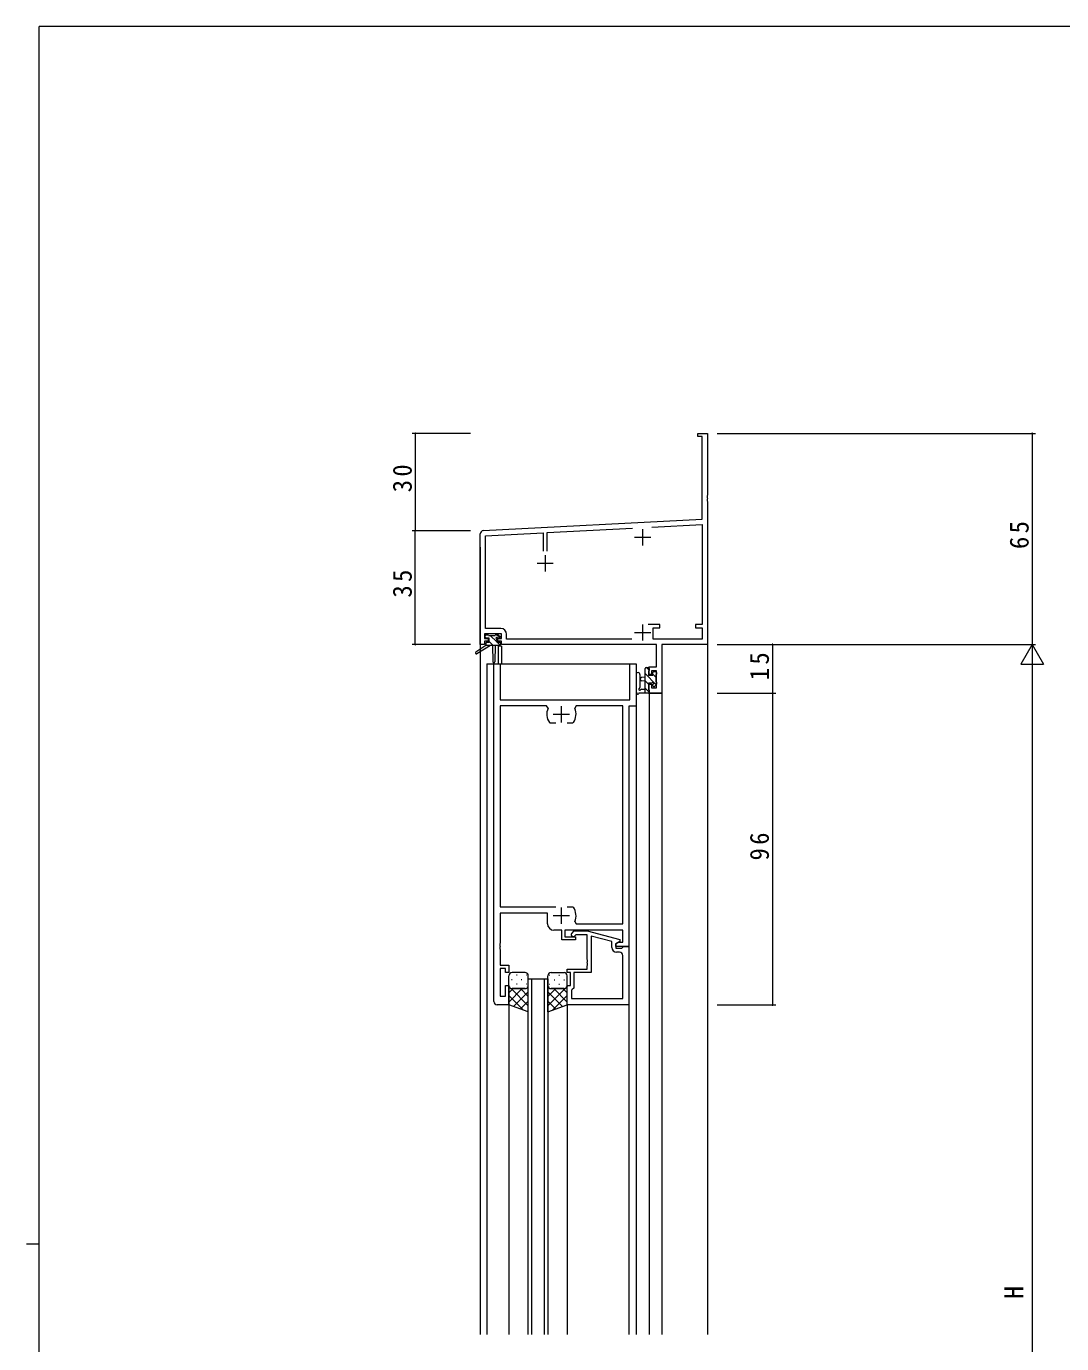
# Model space of a CAD drawing. Units: millimetres, scale not verified. Extents: x -841 to 292, y -594 to 212.
# Drawn here: x -841 to -522.1, y -197.7 to 208 of the extents above; entities that cross this region are included whole.
import ezdxf
from ezdxf.enums import TextEntityAlignment as Align

# ---------------------------------------------------------------- set-up
doc = ezdxf.new("R2010")
doc.units = ezdxf.units.MM
doc.header["$LTSCALE"] = 2
for name, color, linetype, lineweight in [('0-1_YKK_ZWAK', 7, 'Continuous', 9), ('0-3_YKK_11', 7, 'Continuous', 9), ('0-4_YKK_12', 2, 'Continuous', 9), ('0-5_YKK_13', 4, 'Continuous', 9), ('0-6_YKK_D', 6, 'Continuous', 9)]:
    doc.layers.add(name, color=color, linetype=linetype, lineweight=lineweight)
doc.styles.add('ＭＳ ゴシック', font='')
doc.styles.get('ＭＳ ゴシック').set_extended_font_data('MS Gothic')

msp = doc.modelspace()

# ---------------------------------------------------------------- linework, layer by layer
at = {"layer": '0-1_YKK_ZWAK'}
for p, q in [((-837, -541.965), (-837, 208.035)), ((263, 208.035), (-837, 208.035)), ((-841, -166.965), (-837, -166.965))]:
    msp.add_line(p, q, dxfattribs=at)
at = {"layer": '0-3_YKK_11'}
for p, q in [((-632.83, 56.253), (-632.83, 81.77)), ((-631.2, 61.712), (-631.2, 17.67)), ((-700.252, 52.719), (-632.83, 56.253)), ((-680.55, 52.12), (-654.35, 53.493)), ((-651.2, 53.17), (-651.2, 48.17)), ((-648.391, 53.805), (-632.83, 54.621)), ((-701.2, 17.67), (-701.2, 51.721)), ((-699.57, 51.123), (-681.85, 52.052)), ((-699.57, 22.6), (-699.57, 51.123)), ((-681.85, 52.052), (-681.85, 46.37)), ((-680.55, 46.37), (-680.55, 52.12)), ((-653.7, 50.67), (-648.7, 50.67)), ((-681.2, 45.17), (-681.2, 40.17)), ((-683.7, 42.67), (-678.7, 42.67)), ((-694.7, 20.97), (-699.9, 20.97)), ((-694.87, 22.6), (-699.57, 22.6)), ((-694.7, 19.47), (-694.7, 20.97)), ((-693.07, 19.3), (-693.07, 20.8)), ((-653.7, 21.37), (-648.7, 21.37)), ((-651.2, 23.87), (-651.2, 18.87)), ((-695.8, 18.67), (-695.8, 19.47)), ((-695.8, 19.47), (-694.7, 19.47)), ((-694.7, 18.67), (-695.8, 18.67)), ((-694.7, 17.67), (-694.7, 18.67)), ((-646.93, 17.67), (-694.7, 17.67)), ((-654.55, 19.3), (-693.07, 19.3)), ((-654.55, 19.3), (-693.07, 19.3)), ((-632.83, 19.3), (-647.9, 19.3)), ((-646.93, 10.77), (-646.93, 17.67)), ((-631.2, 17.67), (-645.3, 17.67)), ((-645.3, 17.67), (-645.3, 2.67)), ((-697, 11.67), (-695.07, 11.67)), ((-697, -92.33), (-697, 11.67)), ((-695.07, 11.67), (-695.07, 0.67)), ((-655.13, 11.67), (-653.2, 11.67)), ((-655.13, 0.67), (-655.13, 11.67)), ((-653.2, 11.67), (-653.2, -1.33)), ((-646.93, 4.3), (-646.93, 9.57)), ((-695.07, 0.67), (-655.13, 0.67)), ((-695.07, -1.26), (-695.07, -63.13)), ((-680.751, -1.26), (-695.07, -1.26)), ((-680.296, -1.967), (-680.751, -1.26)), ((-678.7, -3.83), (-673.7, -3.83)), ((-676.2, -6.33), (-676.2, -1.33)), ((-671.649, -1.26), (-672.104, -1.967)), ((-657.33, -1.26), (-671.649, -1.26)), ((-657.33, -68.4), (-657.33, -1.26)), ((-655.4, -1.33), (-655.4, -75.33)), ((-653.2, -1.33), (-655.4, -1.33)), ((-679.647, -6.53), (-679.893, -6.402)), ((-677.95, -6.53), (-679.647, -6.53)), ((-672.753, -6.53), (-674.45, -6.53)), ((-672.507, -6.402), (-672.753, -6.53)), ((-695.07, -63.13), (-677.95, -63.13)), ((-676.2, -68.33), (-676.2, -63.33)), ((-674.45, -63.13), (-672.753, -63.13)), ((-674.45, -63.13), (-672.753, -63.13)), ((-672.753, -63.13), (-672.507, -63.259)), ((-695.07, -65.13), (-695.07, -74.372)), ((-680.5, -65.13), (-695.07, -65.13)), ((-680.5, -68.33), (-680.5, -65.13)), ((-678.7, -65.83), (-673.7, -65.83)), ((-672.104, -67.693), (-671.649, -68.4)), ((-671.649, -68.4), (-657.33, -68.4)), ((-676.1, -70.33), (-678.5, -70.33)), ((-676.1, -73.33), (-676.1, -70.33)), ((-675.1, -70.33), (-675.1, -72.33)), ((-657.33, -70.33), (-675.1, -70.33)), ((-675.1, -72.33), (-671.9, -72.33)), ((-673.024, -71.306), (-672.249, -70.53)), ((-672.249, -70.53), (-668.303, -70.53)), ((-671.751, -71.73), (-672.176, -72.154)), ((-671.9, -72.33), (-671.9, -73.33)), ((-668.3, -71.73), (-671.751, -71.73)), ((-668.303, -70.53), (-658.2, -73.237)), ((-668.3, -79.372), (-668.3, -71.73)), ((-667, -72.122), (-667, -83.33)), ((-660.7, -73.81), (-667, -72.122)), ((-657.33, -74.03), (-657.33, -70.33)), ((-695.07, -74.372), (-695.19, -74.555)), ((-695.19, -74.555), (-695.19, -75.105)), ((-695.19, -75.105), (-695.07, -75.288)), ((-695.07, -75.372), (-695.19, -75.555)), ((-695.19, -75.555), (-695.19, -76.105)), ((-695.19, -76.105), (-695.07, -76.289)), ((-695.07, -75.288), (-695.07, -75.372)), ((-695.07, -76.289), (-695.07, -81.13)), ((-671.9, -73.33), (-676.1, -73.33)), ((-660.7, -75.63), (-660.7, -73.81)), ((-658.2, -73.837), (-659.4, -74.53)), ((-659.4, -74.53), (-658.534, -74.03)), ((-659.4, -75.33), (-659.4, -74.53)), ((-659.4, -74.53), (-659.4, -75.83)), ((-655.4, -75.33), (-659.4, -75.33)), ((-659.4, -75.83), (-657.6, -75.83)), ((-658.534, -74.03), (-657.33, -74.03)), ((-658.2, -73.237), (-658.2, -73.837)), ((-657.6, -75.83), (-657.4, -75.63)), ((-657.4, -75.63), (-657.1, -75.33)), ((-657.1, -75.33), (-655.4, -75.33)), ((-655.4, -75.33), (-655.4, -93.33)), ((-695.07, -81.13), (-692.4, -81.13)), ((-692.4, -81.13), (-692.4, -83.33)), ((-668.18, -79.555), (-668.3, -79.372)), ((-668.3, -80.288), (-668.18, -80.105)), ((-668.3, -80.372), (-668.3, -80.288)), ((-668.18, -80.555), (-668.3, -80.372)), ((-668.3, -81.289), (-668.18, -81.105)), ((-668.18, -80.105), (-668.18, -79.555)), ((-668.18, -81.105), (-668.18, -80.555)), ((-658.33, -77.13), (-659.2, -77.13)), ((-657.33, -91.4), (-657.33, -78.13)), ((-695.07, -82.13), (-695.07, -90.63)), ((-693.4, -82.13), (-695.07, -82.13)), ((-693.4, -83.33), (-693.4, -82.13)), ((-692.4, -83.33), (-693.4, -83.33)), ((-674.4, -82.33), (-668.3, -82.33)), ((-674.4, -83.33), (-674.4, -82.33)), ((-673.4, -83.33), (-674.4, -83.33)), ((-673.4, -87.33), (-673.4, -83.33)), ((-672.4, -83.33), (-672.4, -88.13)), ((-667, -83.33), (-672.4, -83.33)), ((-668.3, -82.33), (-668.3, -81.289)), ((-693.4, -87.33), (-692.4, -87.33)), ((-693.4, -90.63), (-693.4, -87.33)), ((-692.4, -87.33), (-692.4, -93.33)), ((-674.4, -87.33), (-673.4, -87.33)), ((-674.4, -93.33), (-674.4, -87.33)), ((-672.9, -88.63), (-673.1, -88.83)), ((-673.1, -88.83), (-673.1, -91.4)), ((-672.4, -88.13), (-672.9, -88.63)), ((-695.07, -90.63), (-693.4, -90.63)), ((-673.1, -91.4), (-657.33, -91.4)), ((-673.1, -91.4), (-657.33, -91.4)), ((-692.4, -93.33), (-696, -93.33)), ((-655.4, -93.33), (-674.4, -93.33))]:
    msp.add_line(p, q, dxfattribs=at)
for points in [[(-632.83, 81.77), (-634.2, 81.77), (-634.2, 82.67), (-631.2, 82.67)], [(-631.2, 82.67), (-631.2, 63.628), (-631.32, 63.445), (-631.32, 62.895), (-631.2, 62.711), (-631.2, 62.628), (-631.32, 62.445), (-631.32, 61.895), (-631.2, 61.712)], [(-632.83, 54.621), (-632.83, 23.77), (-634.9, 23.77), (-634.9, 22.77), (-632.83, 22.77), (-632.83, 19.3)], [(-699.9, 20.97), (-699.9, 19.47), (-698.8, 19.47), (-698.8, 18.67), (-699.9, 18.67), (-699.9, 17.67), (-701.2, 17.67)], [(-647.9, 19.3), (-647.9, 22.77), (-645.9, 22.77), (-645.9, 23.77), (-649.45, 23.77)], [(-646.93, 9.57), (-648.4, 9.57), (-648.4, 8.47), (-649.2, 8.47), (-649.2, 10.77), (-646.93, 10.77)], [(-645.3, 2.67), (-649.2, 2.67), (-649.2, 5.47), (-648.4, 5.47), (-648.4, 4.3), (-646.93, 4.3)]]:
    msp.add_lwpolyline(points, dxfattribs=at)
for centre, radius, start, end in [((-700.2, 51.721), 1, 93.00002, 180), ((-694.87, 20.8), 1.8, 0, 89.99998), ((-676.2, -3.83), 4.5, 155.54362, 214.84991), ((-676.2, -3.83), 4.5, 325.15007, 24.45636), ((-676.2, -65.83), 4.5, 335.54362, 34.84991), ((-678.5, -68.33), 2, 180, 269.99998), ((-672.6, -71.73), 0.6, 134.99998, 315), ((-659.2, -75.63), 1.5, 180, 269.99998), ((-658.33, -78.13), 1, 0, 89.99998), ((-696, -92.33), 1, 180, 269.99998)]:
    msp.add_arc(centre, radius, start, end, dxfattribs=at)
at = {"layer": '0-4_YKK_12'}
for p, q in [((-701.2, 47.67), (-701.2, -194.83)), ((-631.2, 47.67), (-631.2, -194.83)), ((-694.7, 17.17), (-695.7, 17.17)), ((-695.7, 17.17), (-695.7, 11.67)), ((-694.7, 17.17), (-694.7, 11.67)), ((-699.2, 11.67), (-699.2, -194.83)), ((-699.2, 11.67), (-653.2, 11.67)), ((-653.2, 11.67), (-653.2, -194.83)), ((-649.2, 2.67), (-645.3, 2.67)), ((-649.2, 2.67), (-649.2, -194.83)), ((-645.3, 2.67), (-645.3, -194.83)), ((-686.4, -85.33), (-680.4, -85.33)), ((-686.4, -194.83), (-686.4, -85.33)), ((-685.4, -85.33), (-685.4, -194.83)), ((-681.4, -194.83), (-681.4, -85.33)), ((-680.4, -85.33), (-680.4, -194.83)), ((-655.4, -93.03), (-655.4, -194.83)), ((-692.4, -93.33), (-692.4, -194.83)), ((-674.4, -93.33), (-674.4, -194.83))]:
    msp.add_line(p, q, dxfattribs=at)
at = {"layer": '0-5_YKK_13'}
for p, q in [((-699.7, 19.87), (-699.7, 20.37)), ((-699.4, 20.67), (-698.9, 20.67)), ((-698.7, 20.47), (-696.6, 20.47)), ((-696.1, 18.462), (-698.107, 20.47)), ((-696.4, 20.67), (-695.8, 20.67)), ((-695.07, 19.677), (-696.062, 20.67)), ((-695.588, 20.582), (-695.088, 20.082)), ((-699.5, 17.37), (-702.567, 15.319)), ((-698, 17.37), (-702.245, 14.813)), ((-699.458, 19.575), (-699.694, 19.812)), ((-699.5, 18.07), (-699.5, 17.37)), ((-699.498, 17.37), (-699.5, 17.372)), ((-695.3, 17.37), (-699.5, 17.37)), ((-698.5, 19.57), (-699.4, 19.57)), ((-699.2, 18.37), (-698.5, 18.37)), ((-698.5, 18.37), (-698.5, 19.57)), ((-697.252, 17.37), (-698.5, 18.617)), ((-697.4, 17.37), (-697.298, 12.362)), ((-696.598, 17.37), (-696.698, 12.362)), ((-696.1, 19.109), (-696.1, 18.37)), ((-696.1, 18.37), (-695.3, 18.37)), ((-695.092, 17.454), (-696.007, 18.37)), ((-695.3, 19.57), (-695.639, 19.57)), ((-695, 18.07), (-695, 17.67)), ((-653.2, 8.396), (-653.2, 3.234)), ((-652, 8.396), (-651.997, 4.435)), ((-650.4, 2.668), (-650.4, 10.268)), ((-646.98, 5.264), (-650.4, 8.683)), ((-650.1, 10.568), (-649.5, 10.568)), ((-649.2, 9.728), (-650.04, 10.568)), ((-649.4, 9.468), (-649.4, 8.168)), ((-649.4, 8.168), (-648, 8.168)), ((-649.2, 10.268), (-649.2, 9.668)), ((-648, 8.168), (-648, 9.068)), ((-647.1, 7.629), (-648, 8.528)), ((-647.7, 9.368), (-647.2, 9.368)), ((-647.1, 8.368), (-647.1, 6.268)), ((-646.9, 9.068), (-646.9, 8.568)), ((-650.4, 7.568), (-651.544, 7.466)), ((-650.4, 6.368), (-651.544, 6.47)), ((-649.4, 5.438), (-650.4, 6.438)), ((-649.2, 2.993), (-650.4, 4.193)), ((-649.4, 5.768), (-649.4, 3.768)), ((-648.461, 5.768), (-649.4, 5.768)), ((-648, 4.968), (-648, 5.307)), ((-646.988, 5.256), (-647.488, 4.756)), ((-646.9, 6.068), (-646.9, 5.468)), ((-649.5, 2.668), (-652.18, 2.668)), ((-651.58, 3.868), (-650.4, 3.868)), ((-649.2, 3.568), (-649.2, 2.968)), ((-692.4, -87.33), (-692.4, -84.33)), ((-687.4, -83.33), (-691.4, -83.33)), ((-689.781, -84.166), (-689.981, -84.166)), ((-686.814, -84.166), (-686.951, -84.166)), ((-686.4, -87.33), (-686.4, -84.33)), ((-680.4, -87.33), (-680.4, -84.33)), ((-679.986, -84.166), (-679.849, -84.166)), ((-679.4, -83.33), (-675.4, -83.33)), ((-677.019, -84.166), (-676.819, -84.166)), ((-674.4, -87.33), (-674.4, -84.33)), ((-692.4, -93.33), (-692.4, -87.33)), ((-692.4, -87.593), (-692.35, -87.643)), ((-691.071, -88.33), (-692.4, -89.659)), ((-688.243, -88.33), (-692.4, -92.487)), ((-691.713, -88.28), (-686.4, -93.593)), ((-691.396, -85.581), (-691.596, -85.581)), ((-687.4, -88.33), (-691.4, -88.33)), ((-691.4, -88.33), (-687.4, -88.33)), ((-689.781, -86.996), (-689.981, -86.996)), ((-688.834, -88.33), (-686.4, -90.765)), ((-688.366, -85.581), (-688.566, -85.581)), ((-686.8, -86.996), (-686.951, -86.996)), ((-686.818, -87.518), (-686.8, -87.536)), ((-686.4, -95.473), (-686.4, -87.33)), ((-680.4, -95.473), (-680.4, -87.33)), ((-675.087, -88.28), (-680.4, -93.593)), ((-677.966, -88.33), (-680.4, -90.765)), ((-680, -86.996), (-679.849, -86.996)), ((-679.982, -87.518), (-680, -87.536)), ((-679.4, -88.33), (-675.4, -88.33)), ((-675.4, -88.33), (-679.4, -88.33)), ((-678.557, -88.33), (-674.4, -92.487)), ((-678.434, -85.581), (-678.234, -85.581)), ((-677.019, -86.996), (-676.819, -86.996)), ((-675.729, -88.33), (-674.4, -89.659)), ((-675.404, -85.581), (-675.204, -85.581)), ((-674.4, -87.593), (-674.45, -87.643)), ((-674.4, -93.33), (-674.4, -87.33)), ((-692.4, -90.422), (-687.875, -94.946)), ((-692.4, -93.25), (-692.275, -93.375)), ((-686.4, -89.316), (-690.937, -93.853)), ((-686.4, -92.144), (-688.853, -94.597)), ((-680.4, -89.316), (-675.863, -93.853)), ((-680.4, -92.144), (-677.947, -94.597)), ((-674.4, -90.422), (-678.925, -94.946)), ((-674.4, -93.25), (-674.525, -93.375)), ((-686.4, -95.473), (-692.4, -93.33)), ((-680.4, -95.473), (-674.4, -93.33))]:
    msp.add_line(p, q, dxfattribs=at)
for centre, radius, start, end in [((-699.4, 20.37), 0.3, 90, 180), ((-698.9, 20.47), 0.2, 0, 90), ((-696.4, 20.47), 0.2, 90, 180), ((-695.8, 20.37), 0.3, 45, 90), ((-699.4, 19.87), 0.3, 180, 270), ((-699.2, 18.07), 0.3, 90, 180), ((-696.1, 19.57), 0.25, 33.05573, 236.94426), ((-696.4, 19.109), 0.3, 0, 56.94426), ((-695.639, 19.87), 0.3, 213.05573, 270), ((-695.3, 19.87), 0.3, 270, 45), ((-695.3, 18.07), 0.3, 0, 90), ((-695.3, 17.67), 0.3, 270, 0), ((-702.4, 15.07), 0.3, 123.76904, 301.06146), ((-696.998, 12.368), 0.3, 181.16962, 358.85538), ((-652.6, 8.396), 0.6, 0.04022, 180.04022), ((-650.1, 10.268), 0.3, 90, 180), ((-649.5, 10.268), 0.3, 0, 90), ((-649.4, 9.668), 0.2, 270, 0), ((-647.7, 9.068), 0.3, 90, 180), ((-647.2, 9.068), 0.3, 0, 90), ((-647.1, 8.568), 0.2, 270, 0), ((-652.1, 3.868), 0.3, 109.18974, 330), ((-652.297, 4.435), 0.3, 289.18974, 0.04022), ((-651.5, 6.968), 0.5, 95.09206, 264.90793), ((-648.461, 6.068), 0.3, 270, 326.94426), ((-648, 5.768), 0.25, 303.05573, 146.94426), ((-647.7, 5.307), 0.3, 123.05573, 180), ((-647.7, 4.968), 0.3, 180, 314.99998), ((-647.1, 6.068), 0.2, 0, 90), ((-647.2, 5.468), 0.3, 314.99998, 0), ((-652.9, 3.234), 0.3, 180, 229.47121), ((-653.29, 2.778), 0.3, 349.47121, 49.47121), ((-652.7, 2.668), 0.3, 169.47121, 330), ((-652.18, 2.368), 0.3, 90, 150), ((-651.58, 3.568), 0.3, 90, 150), ((-649.5, 2.968), 0.3, 270, 0), ((-649.4, 3.568), 0.2, 0, 90), ((-691.4, -84.33), 1, 90, 180), ((-687.4, -84.33), 1, 0, 90), ((-679.4, -84.33), 1, 90, 180), ((-675.4, -84.33), 1, 0, 90), ((-691.4, -87.33), 1, 180, 270), ((-691.4, -87.33), 1, 180.00009, 270), ((-687.4, -87.33), 1, 270, 0), ((-679.4, -87.33), 1, 180, 270), ((-675.4, -87.33), 1, 270, 0), ((-675.4, -87.33), 1, 270, 359.99989)]:
    msp.add_arc(centre, radius, start, end, dxfattribs=at)
at = {"layer": '0-6_YKK_D'}
for p, q in [((-704.2, 82.67), (-722.2, 82.67)), ((-721.2, 82.67), (-721.2, 52.67)), ((-628.2, 82.67), (-530.2, 82.67)), ((-531.2, 82.67), (-531.2, 17.67)), ((-704.2, 52.67), (-722.2, 52.67)), ((-704.2, 52.67), (-722.2, 52.67)), ((-721.2, 17.67), (-721.2, 52.67)), ((-704.2, 17.67), (-722.2, 17.67)), ((-628.2, 17.67), (-530.2, 17.67)), ((-628.2, 17.67), (-530.2, 17.67)), ((-628.2, 17.67), (-610.2, 17.67)), ((-611.2, 17.67), (-611.2, 2.67)), ((-531.2, 17.67), (-534.7, 11.608)), ((-531.2, 17.67), (-527.7, 11.608)), ((-531.2, 17.67), (-531.2, 5.545)), ((-534.7, 11.608), (-527.7, 11.608)), ((-531.2, 10.67), (-531.2, -375.33)), ((-628.2, 2.67), (-610.2, 2.67)), ((-628.2, 2.67), (-610.2, 2.67)), ((-611.2, 2.67), (-611.2, -93.33)), ((-628.2, -93.33), (-610.2, -93.33))]:
    msp.add_line(p, q, dxfattribs=at)
for centre, start, end in [((-721.2, 82.67), 90, 270), ((-721.2, 82.67), 270, 90), ((-531.2, 82.67), 90, 270), ((-531.2, 82.67), 270, 90), ((-721.2, 52.67), 90, 270), ((-721.2, 52.67), 90, 270), ((-721.2, 52.67), 270, 90), ((-721.2, 52.67), 270, 90), ((-721.2, 17.67), 90, 270), ((-721.2, 17.67), 270, 90), ((-611.2, 17.67), 90, 270), ((-611.2, 17.67), 270, 90), ((-611.2, 2.67), 90, 270), ((-611.2, 2.67), 90, 270), ((-611.2, 2.67), 270, 90), ((-611.2, 2.67), 270, 90), ((-611.2, -93.33), 90, 270), ((-611.2, -93.33), 270, 90)]:
    msp.add_arc(centre, 0.106, start, end, dxfattribs=at)

# ---------------------------------------------------------------- texts
at = {"layer": '0-6_YKK_D', "color": 7, "style": 'ＭＳ ゴシック'}
msp.add_text('H', height=5.865, rotation=90, dxfattribs=at).set_placement((-532.2, -183.877), align=Align.BOTTOM_LEFT)
at = {"layer": '0-6_YKK_D', "color": 7, "char_height": 5.865, "attachment_point": 7, "rotation": 90, "style": 'ＭＳ ゴシック'}
for s, insert in [('\\T1.27;\\W0.95;30', (-722.2, 64.539)), ('\\T1.27;\\W0.95;65', (-532.2, 47.063)), ('\\T1.27;\\W0.95;35', (-722.2, 32.1)), ('\\T1.27;\\W0.95;15', (-612.2, 6.65)), ('\\T1.27;\\W0.95;96', (-612.2, -48.85))]:
    msp.add_mtext(s, dxfattribs=dict(at, insert=insert))

doc.saveas('drawing.dxf')
